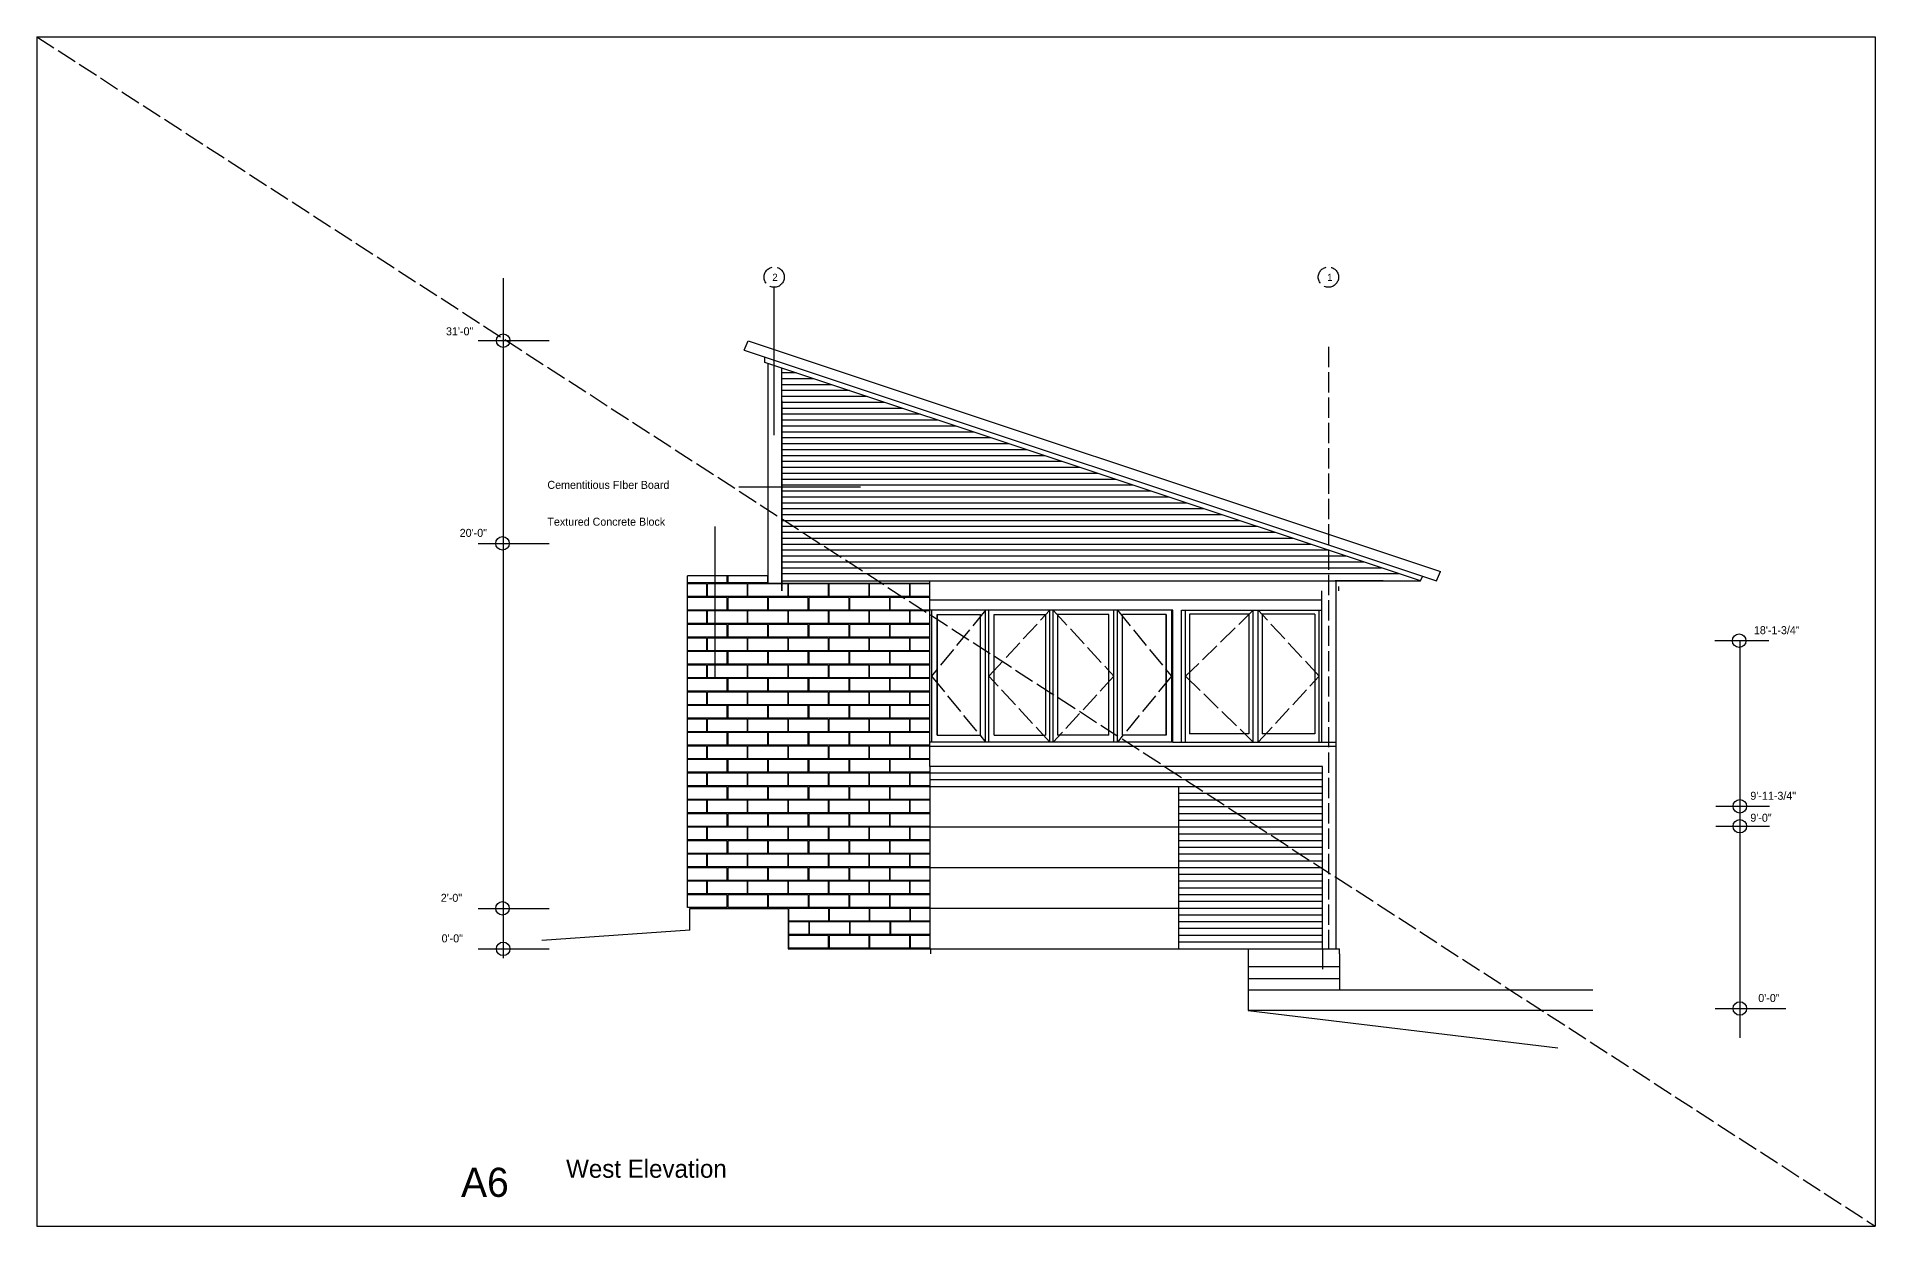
# Model space of a CAD drawing. Header units: inches. Extents: x 967 to 7331, y 452 to 3434.
# Drawn here: x 4564 to 5652, y 1211 to 1915 of the extents above; entities that cross this region are included whole.
import ezdxf

# ---------------------------------------------------------------- set-up
doc = ezdxf.new("R2010")
doc.units = ezdxf.units.IN
doc.header["$MEASUREMENT"] = 0
doc.linetypes.add('ACAD_ISO02W100', pattern=[15, 12, -3])
for name, color, linetype in [('blocks', 251, 'Continuous'), ('const', 7, 'Continuous'), ('e1', 7, 'Continuous'), ('e2', 251, 'Continuous'), ('glassSwing', 172, 'ACAD_ISO02W100'), ('grid', 252, 'ACAD_ISO02W100'), ('millwork', 253, 'Continuous'), ('soffit', 253, 'ACAD_ISO02W100'), ('walls', 7, 'Continuous')]:
    doc.layers.add(name, color=color, linetype=linetype)

msp = doc.modelspace()

# ---------------------------------------------------------------- linework, layer by layer
for p, q in [((4564.2, 1915.3), (4564.2, 1211.3)), ((4564.2, 1915.3), (5652.2, 1915.3)), ((5652.2, 1915.3), (5652.2, 1211.3)), ((4564.2, 1211.3), (5652.2, 1211.3))]:
    msp.add_line(p, q)
at = {"layer": 'blocks'}
for p, q in [((4972.8, 1592), (4949.3, 1592)), ((4960.6, 1591.4), (4949.3, 1591.4)), ((4960.6, 1591.4), (4960.6, 1583.9)), ((4961.1, 1583.9), (4961.1, 1591.4)), ((4984.6, 1591.4), (4961.1, 1591.4)), ((4972.8, 1592), (4972.8, 1596.2)), ((4973.3, 1592), (4973.3, 1596.2)), ((4996.8, 1592), (4973.3, 1592)), ((4984.6, 1591.4), (4984.6, 1583.9)), ((4985.1, 1583.9), (4985.1, 1591.4)), ((5008.6, 1591.4), (4985.1, 1591.4)), ((4996.8, 1592), (4996.8, 1596.2)), ((5008.6, 1591.4), (5008.6, 1583.9)), ((5009.1, 1583.9), (5009.1, 1591.4)), ((5032.6, 1591.4), (5009.1, 1591.4)), ((5032.6, 1591.4), (5032.6, 1583.9)), ((5033.1, 1583.9), (5033.1, 1591.4)), ((5056.6, 1591.4), (5033.1, 1591.4)), ((5056.6, 1591.4), (5056.6, 1583.9)), ((5057.1, 1583.9), (5057.1, 1591.4)), ((5080.6, 1591.4), (5057.1, 1591.4)), ((5080.6, 1591.4), (5080.6, 1583.9)), ((5081.1, 1583.9), (5081.1, 1591.4)), ((5092.8, 1591.4), (5081.1, 1591.4)), ((4960.6, 1583.9), (4949.3, 1583.9)), ((4972.8, 1583.4), (4949.3, 1583.4)), ((4984.6, 1583.9), (4961.1, 1583.9)), ((4972.8, 1575.9), (4972.8, 1583.4)), ((4996.8, 1583.4), (4973.3, 1583.4)), ((4973.3, 1575.9), (4973.3, 1583.4)), ((5008.6, 1583.9), (4985.1, 1583.9)), ((4996.8, 1575.9), (4996.8, 1583.4)), ((4997.3, 1575.9), (4997.3, 1583.4)), ((5020.8, 1583.4), (4997.3, 1583.4)), ((5032.6, 1583.9), (5009.1, 1583.9)), ((5020.8, 1575.9), (5020.8, 1583.4)), ((5044.8, 1583.4), (5021.3, 1583.4)), ((5021.3, 1575.9), (5021.3, 1583.4)), ((5056.6, 1583.9), (5033.1, 1583.9)), ((5044.8, 1583.4), (5044.8, 1575.9)), ((5068.8, 1583.4), (5045.3, 1583.4)), ((5045.3, 1575.9), (5045.3, 1583.4)), ((5080.6, 1583.9), (5057.1, 1583.9)), ((5068.8, 1583.4), (5068.8, 1575.9)), ((5092.8, 1583.4), (5069.3, 1583.4)), ((5069.3, 1575.9), (5069.3, 1583.4)), ((5092.8, 1583.9), (5081.1, 1583.9)), ((4972.8, 1575.9), (4949.3, 1575.9)), ((4960.6, 1575.4), (4949.3, 1575.4)), ((4960.6, 1567.9), (4949.3, 1567.9)), ((4972.8, 1567.4), (4949.3, 1567.4)), ((4960.6, 1575.4), (4960.6, 1567.9)), ((4961.1, 1567.9), (4961.1, 1575.4)), ((4984.6, 1575.4), (4961.1, 1575.4)), ((4984.6, 1567.9), (4961.1, 1567.9)), ((4972.8, 1559.9), (4972.8, 1567.4)), ((4996.8, 1575.9), (4973.3, 1575.9)), ((4996.8, 1567.4), (4973.3, 1567.4)), ((4973.3, 1559.9), (4973.3, 1567.4)), ((4984.6, 1575.4), (4984.6, 1567.9)), ((4985.1, 1567.9), (4985.1, 1575.4)), ((5008.6, 1575.4), (4985.1, 1575.4)), ((5008.6, 1567.9), (4985.1, 1567.9)), ((4996.8, 1559.9), (4996.8, 1567.4)), ((5020.8, 1575.9), (4997.3, 1575.9)), ((4997.3, 1559.9), (4997.3, 1567.4)), ((5020.8, 1567.4), (4997.3, 1567.4)), ((5008.6, 1575.4), (5008.6, 1567.9)), ((5009.1, 1567.9), (5009.1, 1575.4)), ((5032.6, 1575.4), (5009.1, 1575.4)), ((5032.6, 1567.9), (5009.1, 1567.9)), ((5020.8, 1559.9), (5020.8, 1567.4)), ((5044.8, 1575.9), (5021.3, 1575.9)), ((5044.8, 1567.4), (5021.3, 1567.4)), ((5021.3, 1559.9), (5021.3, 1567.4)), ((5032.6, 1575.4), (5032.6, 1567.9)), ((5033.1, 1567.9), (5033.1, 1575.4)), ((5056.6, 1575.4), (5033.1, 1575.4)), ((5056.6, 1567.9), (5033.1, 1567.9)), ((5044.8, 1567.4), (5044.8, 1559.9)), ((5068.8, 1575.9), (5045.3, 1575.9)), ((5068.8, 1567.4), (5045.3, 1567.4)), ((5045.3, 1559.9), (5045.3, 1567.4)), ((5056.6, 1575.4), (5056.6, 1567.9)), ((5057.1, 1567.9), (5057.1, 1575.4)), ((5080.6, 1575.4), (5057.1, 1575.4)), ((5080.6, 1567.9), (5057.1, 1567.9)), ((5068.8, 1567.4), (5068.8, 1559.9)), ((5092.8, 1575.9), (5069.3, 1575.9)), ((5092.8, 1567.4), (5069.3, 1567.4)), ((5069.3, 1559.9), (5069.3, 1567.4)), ((5080.6, 1575.4), (5080.6, 1567.9)), ((5081.1, 1567.9), (5081.1, 1575.4)), ((5092.8, 1575.4), (5081.1, 1575.4)), ((5092.8, 1567.9), (5081.1, 1567.9)), ((4972.8, 1559.9), (4949.3, 1559.9)), ((4960.6, 1559.4), (4949.3, 1559.4)), ((4960.6, 1559.4), (4960.6, 1551.9)), ((4984.6, 1559.4), (4961.1, 1559.4)), ((4961.1, 1551.9), (4961.1, 1559.4)), ((4996.8, 1559.9), (4973.3, 1559.9)), ((4984.6, 1559.4), (4984.6, 1551.9)), ((4985.1, 1551.9), (4985.1, 1559.4)), ((5008.6, 1559.4), (4985.1, 1559.4)), ((5020.8, 1559.9), (4997.3, 1559.9)), ((5008.6, 1559.4), (5008.6, 1551.9)), ((5032.6, 1559.4), (5009.1, 1559.4)), ((5009.1, 1551.9), (5009.1, 1559.4)), ((5044.8, 1559.9), (5021.3, 1559.9)), ((5032.6, 1559.4), (5032.6, 1551.9)), ((5033.1, 1551.9), (5033.1, 1559.4)), ((5056.6, 1559.4), (5033.1, 1559.4)), ((5068.8, 1559.9), (5045.3, 1559.9)), ((5056.6, 1559.4), (5056.6, 1551.9)), ((5080.6, 1559.4), (5057.1, 1559.4)), ((5057.1, 1551.9), (5057.1, 1559.4)), ((5092.8, 1559.9), (5069.3, 1559.9)), ((5080.6, 1559.4), (5080.6, 1551.9)), ((5081.1, 1551.9), (5081.1, 1559.4)), ((5092.8, 1559.4), (5081.1, 1559.4)), ((4960.6, 1551.9), (4949.3, 1551.9)), ((4972.8, 1551.4), (4949.3, 1551.4)), ((4984.6, 1551.9), (4961.1, 1551.9)), ((4972.8, 1543.9), (4972.8, 1551.4)), ((4996.8, 1551.4), (4973.3, 1551.4)), ((4973.3, 1543.9), (4973.3, 1551.4)), ((5008.6, 1551.9), (4985.1, 1551.9)), ((4996.8, 1543.9), (4996.8, 1551.4)), ((5020.8, 1551.4), (4997.3, 1551.4)), ((4997.3, 1543.9), (4997.3, 1551.4)), ((5032.6, 1551.9), (5009.1, 1551.9)), ((5020.8, 1543.9), (5020.8, 1551.4)), ((5044.8, 1551.4), (5021.3, 1551.4)), ((5021.3, 1543.9), (5021.3, 1551.4)), ((5056.6, 1551.9), (5033.1, 1551.9)), ((5044.8, 1551.4), (5044.8, 1543.9)), ((5068.8, 1551.4), (5045.3, 1551.4)), ((5045.3, 1543.9), (5045.3, 1551.4)), ((5080.6, 1551.9), (5057.1, 1551.9)), ((5068.8, 1551.4), (5068.8, 1543.9)), ((5092.8, 1551.4), (5069.3, 1551.4)), ((5069.3, 1543.9), (5069.3, 1551.4)), ((5092.8, 1551.9), (5081.1, 1551.9)), ((4972.8, 1543.9), (4949.3, 1543.9)), ((4960.6, 1543.4), (4949.3, 1543.4)), ((4960.6, 1535.9), (4949.3, 1535.9)), ((4972.8, 1535.4), (4949.3, 1535.4)), ((4960.6, 1543.4), (4960.6, 1535.9)), ((4984.6, 1543.4), (4961.1, 1543.4)), ((4961.1, 1535.9), (4961.1, 1543.4)), ((4984.6, 1535.9), (4961.1, 1535.9)), ((4972.8, 1527.9), (4972.8, 1535.4)), ((4996.8, 1543.9), (4973.3, 1543.9)), ((4996.8, 1535.4), (4973.3, 1535.4)), ((4973.3, 1527.9), (4973.3, 1535.4)), ((4984.6, 1543.4), (4984.6, 1535.9)), ((4985.1, 1535.9), (4985.1, 1543.4)), ((5008.6, 1543.4), (4985.1, 1543.4)), ((5008.6, 1535.9), (4985.1, 1535.9)), ((4996.8, 1527.9), (4996.8, 1535.4)), ((5020.8, 1543.9), (4997.3, 1543.9)), ((4997.3, 1527.9), (4997.3, 1535.4)), ((5020.8, 1535.4), (4997.3, 1535.4)), ((5008.6, 1543.4), (5008.6, 1535.9)), ((5032.6, 1543.4), (5009.1, 1543.4)), ((5009.1, 1535.9), (5009.1, 1543.4)), ((5032.6, 1535.9), (5009.1, 1535.9)), ((5020.8, 1527.9), (5020.8, 1535.4)), ((5044.8, 1543.9), (5021.3, 1543.9)), ((5044.8, 1535.4), (5021.3, 1535.4)), ((5021.3, 1527.9), (5021.3, 1535.4)), ((5032.6, 1543.4), (5032.6, 1535.9)), ((5033.1, 1535.9), (5033.1, 1543.4)), ((5056.6, 1543.4), (5033.1, 1543.4)), ((5056.6, 1535.9), (5033.1, 1535.9)), ((5044.8, 1535.4), (5044.8, 1527.9)), ((5068.8, 1543.9), (5045.3, 1543.9)), ((5068.8, 1535.4), (5045.3, 1535.4)), ((5045.3, 1527.9), (5045.3, 1535.4)), ((5056.6, 1543.4), (5056.6, 1535.9)), ((5080.6, 1543.4), (5057.1, 1543.4)), ((5057.1, 1535.9), (5057.1, 1543.4)), ((5080.6, 1535.9), (5057.1, 1535.9)), ((5068.8, 1535.4), (5068.8, 1527.9)), ((5092.8, 1543.9), (5069.3, 1543.9)), ((5092.8, 1535.4), (5069.3, 1535.4)), ((5069.3, 1527.9), (5069.3, 1535.4)), ((5080.6, 1543.4), (5080.6, 1535.9)), ((5081.1, 1535.9), (5081.1, 1543.4)), ((5092.8, 1543.4), (5081.1, 1543.4)), ((5092.8, 1535.9), (5081.1, 1535.9)), ((4972.8, 1527.9), (4949.3, 1527.9)), ((4960.6, 1527.4), (4949.3, 1527.4)), ((4960.6, 1527.4), (4960.6, 1519.9)), ((4984.6, 1527.4), (4961.1, 1527.4)), ((4961.1, 1519.9), (4961.1, 1527.4)), ((4996.8, 1527.9), (4973.3, 1527.9)), ((4984.6, 1527.4), (4984.6, 1519.9)), ((4985.1, 1519.9), (4985.1, 1527.4)), ((5008.6, 1527.4), (4985.1, 1527.4)), ((5020.8, 1527.9), (4997.3, 1527.9)), ((5008.6, 1527.4), (5008.6, 1519.9)), ((5032.6, 1527.4), (5009.1, 1527.4)), ((5009.1, 1519.9), (5009.1, 1527.4)), ((5044.8, 1527.9), (5021.3, 1527.9)), ((5032.6, 1527.4), (5032.6, 1519.9)), ((5033.1, 1519.9), (5033.1, 1527.4)), ((5056.6, 1527.4), (5033.1, 1527.4)), ((5068.8, 1527.9), (5045.3, 1527.9)), ((5056.6, 1527.4), (5056.6, 1519.9)), ((5080.6, 1527.4), (5057.1, 1527.4)), ((5057.1, 1519.9), (5057.1, 1527.4)), ((5092.8, 1527.9), (5069.3, 1527.9)), ((5080.6, 1527.4), (5080.6, 1519.9)), ((5081.1, 1519.9), (5081.1, 1527.4)), ((5092.8, 1527.4), (5081.1, 1527.4)), ((4960.6, 1519.9), (4949.3, 1519.9)), ((4972.8, 1519.4), (4949.3, 1519.4)), ((4984.6, 1519.9), (4961.1, 1519.9)), ((4972.8, 1511.9), (4972.8, 1519.4)), ((4996.8, 1519.4), (4973.3, 1519.4)), ((4973.3, 1511.9), (4973.3, 1519.4)), ((5008.6, 1519.9), (4985.1, 1519.9)), ((4996.8, 1511.9), (4996.8, 1519.4)), ((4997.3, 1511.9), (4997.3, 1519.4)), ((5020.8, 1519.4), (4997.3, 1519.4)), ((5032.6, 1519.9), (5009.1, 1519.9)), ((5020.8, 1511.9), (5020.8, 1519.4)), ((5044.8, 1519.4), (5021.3, 1519.4)), ((5021.3, 1511.9), (5021.3, 1519.4)), ((5056.6, 1519.9), (5033.1, 1519.9)), ((5044.8, 1519.4), (5044.8, 1511.9)), ((5068.8, 1519.4), (5045.3, 1519.4)), ((5045.3, 1511.9), (5045.3, 1519.4)), ((5080.6, 1519.9), (5057.1, 1519.9)), ((5068.8, 1519.4), (5068.8, 1511.9)), ((5092.8, 1519.4), (5069.3, 1519.4)), ((5069.3, 1511.9), (5069.3, 1519.4)), ((5092.8, 1519.9), (5081.1, 1519.9)), ((4972.8, 1511.9), (4949.3, 1511.9)), ((4960.6, 1511.4), (4949.3, 1511.4)), ((4960.6, 1503.9), (4949.3, 1503.9)), ((4972.8, 1503.4), (4949.3, 1503.4)), ((4960.6, 1511.4), (4960.6, 1503.9)), ((4984.6, 1511.4), (4961.1, 1511.4)), ((4961.1, 1503.9), (4961.1, 1511.4)), ((4984.6, 1503.9), (4961.1, 1503.9)), ((4972.8, 1495.9), (4972.8, 1503.4)), ((4996.8, 1511.9), (4973.3, 1511.9)), ((4973.3, 1495.9), (4973.3, 1503.4)), ((4996.8, 1503.4), (4973.3, 1503.4)), ((4984.6, 1511.4), (4984.6, 1503.9)), ((4985.1, 1503.9), (4985.1, 1511.4)), ((5008.6, 1511.4), (4985.1, 1511.4)), ((5008.6, 1503.9), (4985.1, 1503.9)), ((4996.8, 1495.9), (4996.8, 1503.4)), ((5020.8, 1511.9), (4997.3, 1511.9)), ((4997.3, 1495.9), (4997.3, 1503.4)), ((5020.8, 1503.4), (4997.3, 1503.4)), ((5008.6, 1511.4), (5008.6, 1503.9)), ((5032.6, 1511.4), (5009.1, 1511.4)), ((5009.1, 1503.9), (5009.1, 1511.4)), ((5032.6, 1503.9), (5009.1, 1503.9)), ((5020.8, 1495.9), (5020.8, 1503.4)), ((5044.8, 1511.9), (5021.3, 1511.9)), ((5021.3, 1495.9), (5021.3, 1503.4)), ((5044.8, 1503.4), (5021.3, 1503.4)), ((5032.6, 1511.4), (5032.6, 1503.9)), ((5033.1, 1503.9), (5033.1, 1511.4)), ((5056.6, 1511.4), (5033.1, 1511.4)), ((5056.6, 1503.9), (5033.1, 1503.9)), ((5044.8, 1503.4), (5044.8, 1495.9)), ((5068.8, 1511.9), (5045.3, 1511.9)), ((5045.3, 1495.9), (5045.3, 1503.4)), ((5068.8, 1503.4), (5045.3, 1503.4)), ((5056.6, 1511.4), (5056.6, 1503.9)), ((5080.6, 1511.4), (5057.1, 1511.4)), ((5057.1, 1503.9), (5057.1, 1511.4)), ((5080.6, 1503.9), (5057.1, 1503.9)), ((5068.8, 1503.4), (5068.8, 1495.9)), ((5092.8, 1511.9), (5069.3, 1511.9)), ((5069.3, 1495.9), (5069.3, 1503.4)), ((5092.8, 1503.4), (5069.3, 1503.4)), ((5080.6, 1511.4), (5080.6, 1503.9)), ((5081.1, 1503.9), (5081.1, 1511.4)), ((5092.8, 1511.4), (5081.1, 1511.4)), ((5092.8, 1503.9), (5081.1, 1503.9)), ((4972.8, 1495.9), (4949.3, 1495.9)), ((4960.6, 1495.4), (4949.3, 1495.4)), ((4960.6, 1495.4), (4960.6, 1487.9)), ((4984.6, 1495.4), (4961.1, 1495.4)), ((4961.1, 1487.9), (4961.1, 1495.4)), ((4996.8, 1495.9), (4973.3, 1495.9)), ((4984.6, 1495.4), (4984.6, 1487.9)), ((4985.1, 1487.9), (4985.1, 1495.4)), ((5008.6, 1495.4), (4985.1, 1495.4)), ((5020.8, 1495.9), (4997.3, 1495.9)), ((5008.6, 1495.4), (5008.6, 1487.9)), ((5032.6, 1495.4), (5009.1, 1495.4)), ((5009.1, 1487.9), (5009.1, 1495.4)), ((5044.8, 1495.9), (5021.3, 1495.9)), ((5032.6, 1495.4), (5032.6, 1487.9)), ((5033.1, 1487.9), (5033.1, 1495.4)), ((5056.6, 1495.4), (5033.1, 1495.4)), ((5068.8, 1495.9), (5045.3, 1495.9)), ((5056.6, 1495.4), (5056.6, 1487.9)), ((5080.6, 1495.4), (5057.1, 1495.4)), ((5057.1, 1487.9), (5057.1, 1495.4)), ((5092.8, 1495.9), (5069.3, 1495.9)), ((5080.6, 1495.4), (5080.6, 1487.9)), ((5081.1, 1487.9), (5081.1, 1495.4)), ((5092.8, 1495.4), (5081.1, 1495.4)), ((4960.6, 1487.9), (4949.3, 1487.9)), ((4972.8, 1487.4), (4949.3, 1487.4)), ((4972.8, 1479.9), (4949.3, 1479.9)), ((4984.6, 1487.9), (4961.1, 1487.9)), ((4972.8, 1479.9), (4972.8, 1487.4)), ((4996.8, 1487.4), (4973.3, 1487.4)), ((4973.3, 1479.9), (4973.3, 1487.4)), ((4996.8, 1479.9), (4973.3, 1479.9)), ((5008.6, 1487.9), (4985.1, 1487.9)), ((4996.8, 1479.9), (4996.8, 1487.4)), ((4997.3, 1479.9), (4997.3, 1487.4)), ((5020.8, 1487.4), (4997.3, 1487.4)), ((5020.8, 1479.9), (4997.3, 1479.9)), ((5032.6, 1487.9), (5009.1, 1487.9)), ((5020.8, 1479.9), (5020.8, 1487.4)), ((5044.8, 1487.4), (5021.3, 1487.4)), ((5021.3, 1479.9), (5021.3, 1487.4)), ((5044.8, 1479.9), (5021.3, 1479.9)), ((5056.6, 1487.9), (5033.1, 1487.9)), ((5044.8, 1487.4), (5044.8, 1479.9)), ((5068.8, 1487.4), (5045.3, 1487.4)), ((5045.3, 1479.9), (5045.3, 1487.4)), ((5068.8, 1479.9), (5045.3, 1479.9)), ((5080.6, 1487.9), (5057.1, 1487.9)), ((5068.8, 1487.4), (5068.8, 1479.9)), ((5092.8, 1487.4), (5069.3, 1487.4)), ((5069.3, 1479.9), (5069.3, 1487.4)), ((5092.8, 1479.9), (5069.3, 1479.9)), ((5092.8, 1487.9), (5081.1, 1487.9)), ((4960.6, 1479.4), (4949.3, 1479.4)), ((4960.6, 1471.9), (4949.3, 1471.9)), ((4972.8, 1471.4), (4949.3, 1471.4)), ((4960.6, 1479.4), (4960.6, 1471.9)), ((4984.6, 1479.4), (4961.1, 1479.4)), ((4961.1, 1471.9), (4961.1, 1479.4)), ((4984.6, 1471.9), (4961.1, 1471.9)), ((4972.8, 1463.9), (4972.8, 1471.4)), ((4973.3, 1463.9), (4973.3, 1471.4)), ((4996.8, 1471.4), (4973.3, 1471.4)), ((4984.6, 1479.4), (4984.6, 1471.9)), ((5008.6, 1479.4), (4985.1, 1479.4)), ((4985.1, 1471.9), (4985.1, 1479.4)), ((5008.6, 1471.9), (4985.1, 1471.9)), ((4996.8, 1463.9), (4996.8, 1471.4)), ((4997.3, 1463.9), (4997.3, 1471.4)), ((5020.8, 1471.4), (4997.3, 1471.4)), ((5008.6, 1479.4), (5008.6, 1471.9)), ((5032.6, 1479.4), (5009.1, 1479.4)), ((5009.1, 1471.9), (5009.1, 1479.4)), ((5032.6, 1471.9), (5009.1, 1471.9)), ((5020.8, 1463.9), (5020.8, 1471.4)), ((5044.8, 1471.4), (5021.3, 1471.4)), ((5021.3, 1463.9), (5021.3, 1471.4)), ((5032.6, 1479.4), (5032.6, 1471.9)), ((5056.6, 1479.4), (5033.1, 1479.4)), ((5033.1, 1471.9), (5033.1, 1479.4)), ((5056.6, 1471.9), (5033.1, 1471.9)), ((5044.8, 1471.4), (5044.8, 1463.9)), ((5045.3, 1463.9), (5045.3, 1471.4)), ((5068.8, 1471.4), (5045.3, 1471.4)), ((5056.6, 1479.4), (5056.6, 1471.9)), ((5080.6, 1479.4), (5057.1, 1479.4)), ((5057.1, 1471.9), (5057.1, 1479.4)), ((5080.6, 1471.9), (5057.1, 1471.9)), ((5068.8, 1471.4), (5068.8, 1463.9)), ((5092.8, 1471.4), (5069.3, 1471.4)), ((5069.3, 1463.9), (5069.3, 1471.4)), ((5080.6, 1479.4), (5080.6, 1471.9)), ((5092.8, 1479.4), (5081.1, 1479.4)), ((5081.1, 1471.9), (5081.1, 1479.4)), ((5092.8, 1471.9), (5081.1, 1471.9)), ((4972.8, 1463.9), (4949.3, 1463.9)), ((4960.6, 1463.4), (4949.3, 1463.4)), ((4960.6, 1463.4), (4960.6, 1455.9)), ((4984.6, 1463.4), (4961.1, 1463.4)), ((4961.1, 1455.9), (4961.1, 1463.4)), ((4996.8, 1463.9), (4973.3, 1463.9)), ((4984.6, 1463.4), (4984.6, 1455.9)), ((5008.6, 1463.4), (4985.1, 1463.4)), ((4985.1, 1455.9), (4985.1, 1463.4)), ((5020.8, 1463.9), (4997.3, 1463.9)), ((5008.6, 1463.4), (5008.6, 1455.9)), ((5032.6, 1463.4), (5009.1, 1463.4)), ((5009.1, 1455.9), (5009.1, 1463.4)), ((5044.8, 1463.9), (5021.3, 1463.9)), ((5032.6, 1463.4), (5032.6, 1455.9)), ((5056.6, 1463.4), (5033.1, 1463.4)), ((5033.1, 1455.9), (5033.1, 1463.4)), ((5068.8, 1463.9), (5045.3, 1463.9)), ((5056.6, 1463.4), (5056.6, 1455.9)), ((5080.6, 1463.4), (5057.1, 1463.4)), ((5057.1, 1455.9), (5057.1, 1463.4)), ((5092.8, 1463.9), (5069.3, 1463.9)), ((5080.6, 1463.4), (5080.6, 1455.9)), ((5092.8, 1463.4), (5081.1, 1463.4)), ((5081.1, 1455.9), (5081.1, 1463.4)), ((4960.6, 1455.9), (4949.3, 1455.9)), ((4972.8, 1455.4), (4949.3, 1455.4)), ((4972.8, 1447.9), (4949.3, 1447.9)), ((4960.6, 1447.4), (4949.3, 1447.4)), ((4960.6, 1447.4), (4960.6, 1439.9)), ((4984.6, 1455.9), (4961.1, 1455.9)), ((4984.6, 1447.4), (4961.1, 1447.4)), ((4961.1, 1439.9), (4961.1, 1447.4)), ((4972.8, 1447.9), (4972.8, 1455.4)), ((4996.8, 1455.4), (4973.3, 1455.4)), ((4973.3, 1447.9), (4973.3, 1455.4)), ((4996.8, 1447.9), (4973.3, 1447.9)), ((4984.6, 1447.4), (4984.6, 1439.9)), ((5008.6, 1455.9), (4985.1, 1455.9)), ((4985.1, 1439.9), (4985.1, 1447.4)), ((5008.6, 1447.4), (4985.1, 1447.4)), ((4996.8, 1447.9), (4996.8, 1455.4)), ((4997.3, 1447.9), (4997.3, 1455.4)), ((5020.8, 1455.4), (4997.3, 1455.4)), ((5020.8, 1447.9), (4997.3, 1447.9)), ((5008.6, 1447.4), (5008.6, 1439.9)), ((5032.6, 1455.9), (5009.1, 1455.9)), ((5032.6, 1447.4), (5009.1, 1447.4)), ((5009.1, 1439.9), (5009.1, 1447.4)), ((5020.8, 1447.9), (5020.8, 1455.4)), ((5044.8, 1455.4), (5021.3, 1455.4)), ((5021.3, 1447.9), (5021.3, 1455.4)), ((5044.8, 1447.9), (5021.3, 1447.9)), ((5032.6, 1447.4), (5032.6, 1439.9)), ((5056.6, 1455.9), (5033.1, 1455.9)), ((5033.1, 1439.9), (5033.1, 1447.4)), ((5056.6, 1447.4), (5033.1, 1447.4)), ((5044.8, 1455.4), (5044.8, 1447.9)), ((5068.8, 1455.4), (5045.3, 1455.4)), ((5045.3, 1447.9), (5045.3, 1455.4)), ((5068.8, 1447.9), (5045.3, 1447.9)), ((5056.6, 1447.4), (5056.6, 1439.9)), ((5080.6, 1455.9), (5057.1, 1455.9)), ((5080.6, 1447.4), (5057.1, 1447.4)), ((5057.1, 1439.9), (5057.1, 1447.4)), ((5068.8, 1455.4), (5068.8, 1447.9)), ((5092.8, 1455.4), (5069.3, 1455.4)), ((5069.3, 1447.9), (5069.3, 1455.4)), ((5092.8, 1447.9), (5069.3, 1447.9)), ((5080.6, 1447.4), (5080.6, 1439.9)), ((5092.8, 1455.9), (5081.1, 1455.9)), ((5081.1, 1439.9), (5081.1, 1447.4)), ((5092.8, 1447.4), (5081.1, 1447.4)), ((4960.6, 1439.9), (4949.3, 1439.9)), ((4972.8, 1439.4), (4949.3, 1439.4)), ((4984.6, 1439.9), (4961.1, 1439.9)), ((4972.8, 1431.9), (4972.8, 1439.4)), ((4996.8, 1439.4), (4973.3, 1439.4)), ((4973.3, 1431.9), (4973.3, 1439.4)), ((5008.6, 1439.9), (4985.1, 1439.9)), ((4996.8, 1431.9), (4996.8, 1439.4)), ((4997.3, 1431.9), (4997.3, 1439.4)), ((5020.8, 1439.4), (4997.3, 1439.4)), ((5032.6, 1439.9), (5009.1, 1439.9)), ((5020.8, 1431.9), (5020.8, 1439.4)), ((5044.8, 1439.4), (5021.3, 1439.4)), ((5021.3, 1431.9), (5021.3, 1439.4)), ((5056.6, 1439.9), (5033.1, 1439.9)), ((5044.8, 1439.4), (5044.8, 1431.9)), ((5068.8, 1439.4), (5045.3, 1439.4)), ((5045.3, 1431.9), (5045.3, 1439.4)), ((5080.6, 1439.9), (5057.1, 1439.9)), ((5068.8, 1439.4), (5068.8, 1431.9)), ((5092.8, 1439.4), (5069.3, 1439.4)), ((5069.3, 1431.9), (5069.3, 1439.4)), ((5092.8, 1439.9), (5081.1, 1439.9)), ((4972.8, 1431.9), (4949.3, 1431.9)), ((4960.6, 1431.4), (4949.3, 1431.4)), ((4960.6, 1431.4), (4960.6, 1423.9)), ((4961.1, 1423.9), (4961.1, 1431.4)), ((4984.6, 1431.4), (4961.1, 1431.4)), ((4996.8, 1431.9), (4973.3, 1431.9)), ((4984.6, 1431.4), (4984.6, 1423.9)), ((4985.1, 1423.9), (4985.1, 1431.4)), ((5008.6, 1431.4), (4985.1, 1431.4)), ((5020.8, 1431.9), (4997.3, 1431.9)), ((5008.6, 1431.4), (5008.6, 1423.9)), ((5032.6, 1431.4), (5009.1, 1431.4)), ((5009.1, 1423.9), (5009.1, 1431.4)), ((5044.8, 1431.9), (5021.3, 1431.9)), ((5032.6, 1431.4), (5032.6, 1423.9)), ((5033.1, 1423.9), (5033.1, 1431.4)), ((5056.6, 1431.4), (5033.1, 1431.4)), ((5068.8, 1431.9), (5045.3, 1431.9)), ((5056.6, 1431.4), (5056.6, 1423.9)), ((5057.1, 1423.9), (5057.1, 1431.4)), ((5080.6, 1431.4), (5057.1, 1431.4)), ((5092.8, 1431.9), (5069.3, 1431.9)), ((5080.6, 1431.4), (5080.6, 1423.9)), ((5081.1, 1423.9), (5081.1, 1431.4)), ((5092.8, 1431.4), (5081.1, 1431.4)), ((4960.6, 1423.9), (4949.3, 1423.9)), ((4972.8, 1423.4), (4949.3, 1423.4)), ((4972.8, 1415.9), (4949.3, 1415.9)), ((4960.6, 1415.4), (4949.3, 1415.4)), ((4960.6, 1415.4), (4960.6, 1407.9)), ((4984.6, 1423.9), (4961.1, 1423.9)), ((4984.6, 1415.4), (4961.1, 1415.4)), ((4961.1, 1407.9), (4961.1, 1415.4)), ((4972.8, 1415.9), (4972.8, 1423.4)), ((4996.8, 1423.4), (4973.3, 1423.4)), ((4973.3, 1415.9), (4973.3, 1423.4)), ((4996.8, 1415.9), (4973.3, 1415.9)), ((4984.6, 1415.4), (4984.6, 1407.9)), ((5008.6, 1423.9), (4985.1, 1423.9)), ((4985.1, 1407.9), (4985.1, 1415.4)), ((5008.6, 1415.4), (4985.1, 1415.4)), ((4996.8, 1415.9), (4996.8, 1423.4)), ((4997.3, 1415.9), (4997.3, 1423.4)), ((5020.8, 1423.4), (4997.3, 1423.4)), ((5020.8, 1415.9), (4997.3, 1415.9)), ((5008.6, 1415.4), (5008.6, 1407.9)), ((5032.6, 1423.9), (5009.1, 1423.9)), ((5032.6, 1415.4), (5009.1, 1415.4)), ((5009.1, 1407.9), (5009.1, 1415.4)), ((5020.8, 1415.9), (5020.8, 1423.4)), ((5044.8, 1423.4), (5021.3, 1423.4)), ((5021.3, 1415.9), (5021.3, 1423.4)), ((5044.8, 1415.9), (5021.3, 1415.9)), ((5032.6, 1415.4), (5032.6, 1407.9)), ((5056.6, 1423.9), (5033.1, 1423.9)), ((5033.1, 1407.9), (5033.1, 1415.4)), ((5056.6, 1415.4), (5033.1, 1415.4)), ((5044.8, 1423.4), (5044.8, 1415.9)), ((5068.8, 1423.4), (5045.3, 1423.4)), ((5045.3, 1415.9), (5045.3, 1423.4)), ((5068.8, 1415.9), (5045.3, 1415.9)), ((5056.6, 1415.4), (5056.6, 1407.9)), ((5080.6, 1423.9), (5057.1, 1423.9)), ((5080.6, 1415.4), (5057.1, 1415.4)), ((5057.1, 1407.9), (5057.1, 1415.4)), ((5068.8, 1423.4), (5068.8, 1415.9)), ((5092.8, 1423.4), (5069.3, 1423.4)), ((5069.3, 1415.9), (5069.3, 1423.4)), ((5092.8, 1415.9), (5069.3, 1415.9)), ((5080.6, 1415.4), (5080.6, 1407.9)), ((5092.8, 1423.9), (5081.1, 1423.9)), ((5092.8, 1415.4), (5081.1, 1415.4)), ((5081.1, 1407.9), (5081.1, 1415.4)), ((4960.6, 1407.9), (4949.3, 1407.9)), ((4972.8, 1407.4), (4949.3, 1407.4)), ((4984.6, 1407.9), (4961.1, 1407.9)), ((4972.8, 1399.9), (4972.8, 1407.4)), ((4996.8, 1407.4), (4973.3, 1407.4)), ((4973.3, 1399.9), (4973.3, 1407.4)), ((5008.6, 1407.9), (4985.1, 1407.9)), ((4996.8, 1399.9), (4996.8, 1407.4)), ((5020.8, 1407.4), (4997.3, 1407.4)), ((4997.3, 1399.9), (4997.3, 1407.4)), ((5032.6, 1407.9), (5009.1, 1407.9)), ((5020.8, 1407.4), (5020.8, 1399.9)), ((5044.8, 1407.4), (5021.3, 1407.4)), ((5021.3, 1399.9), (5021.3, 1407.4)), ((5056.6, 1407.9), (5033.1, 1407.9)), ((5044.8, 1407.4), (5044.8, 1399.9)), ((5068.8, 1407.4), (5045.3, 1407.4)), ((5045.3, 1399.9), (5045.3, 1407.4)), ((5080.6, 1407.9), (5057.1, 1407.9)), ((5068.8, 1407.4), (5068.8, 1399.9)), ((5092.8, 1407.4), (5069.3, 1407.4)), ((5069.3, 1399.9), (5069.3, 1407.4)), ((5092.8, 1407.9), (5081.1, 1407.9)), ((4972.8, 1399.9), (4949.3, 1399.9)), ((4996.8, 1399.9), (4973.3, 1399.9)), ((5020.8, 1399.9), (4997.3, 1399.9)), ((5032.8, 1399.4), (5009.3, 1399.4)), ((5009.3, 1391.9), (5009.3, 1399.4)), ((5044.8, 1399.9), (5021.3, 1399.9)), ((5032.8, 1399.4), (5032.8, 1391.9)), ((5033.3, 1391.9), (5033.3, 1399.4)), ((5056.8, 1399.4), (5033.3, 1399.4)), ((5068.8, 1399.9), (5045.3, 1399.9)), ((5056.8, 1399.4), (5056.8, 1391.9)), ((5080.8, 1399.4), (5057.3, 1399.4)), ((5057.3, 1391.9), (5057.3, 1399.4)), ((5092.8, 1399.9), (5069.3, 1399.9)), ((5080.8, 1399.4), (5080.8, 1391.9)), ((5092.8, 1399.4), (5081.3, 1399.4)), ((5081.3, 1391.9), (5081.3, 1399.4)), ((5032.8, 1391.9), (5009.3, 1391.9)), ((5009.3, 1383.9), (5009.3, 1391.4)), ((5021.1, 1391.4), (5009.3, 1391.4)), ((5021.1, 1383.9), (5009.3, 1383.9)), ((5032.8, 1383.4), (5009.3, 1383.4)), ((5009.3, 1375.9), (5009.3, 1383.4)), ((5021.1, 1391.4), (5021.1, 1383.9)), ((5045.1, 1391.4), (5021.6, 1391.4)), ((5021.6, 1383.9), (5021.6, 1391.4)), ((5045.1, 1383.9), (5021.6, 1383.9)), ((5032.8, 1375.9), (5032.8, 1383.4)), ((5056.8, 1391.9), (5033.3, 1391.9)), ((5033.3, 1375.9), (5033.3, 1383.4)), ((5056.8, 1383.4), (5033.3, 1383.4)), ((5045.1, 1391.4), (5045.1, 1383.9)), ((5045.6, 1383.9), (5045.6, 1391.4)), ((5069.1, 1391.4), (5045.6, 1391.4)), ((5069.1, 1383.9), (5045.6, 1383.9)), ((5056.8, 1375.9), (5056.8, 1383.4)), ((5080.8, 1391.9), (5057.3, 1391.9)), ((5080.8, 1383.4), (5057.3, 1383.4)), ((5057.3, 1375.9), (5057.3, 1383.4)), ((5069.1, 1391.4), (5069.1, 1383.9)), ((5092.8, 1391.4), (5069.6, 1391.4)), ((5069.6, 1383.9), (5069.6, 1391.4)), ((5092.8, 1383.9), (5069.6, 1383.9)), ((5080.8, 1375.9), (5080.8, 1383.4)), ((5092.8, 1391.9), (5081.3, 1391.9)), ((5092.8, 1383.4), (5081.3, 1383.4)), ((5081.3, 1375.9), (5081.3, 1383.4)), ((5032.8, 1375.9), (5009.3, 1375.9)), ((5056.8, 1375.9), (5033.3, 1375.9)), ((5080.8, 1375.9), (5057.3, 1375.9)), ((5092.8, 1375.9), (5081.3, 1375.9))]:
    msp.add_line(p, q, dxfattribs=at)
at = {"layer": 'e1'}
for p, q in [((5005.1, 1699.8), (5005.1, 1587.3)), ((4997.1, 1591.8), (5092.8, 1591.8)), ((5092.8, 1483.3), (5092.8, 1593.2)), ((5092.8, 1593.2), (5334.6, 1593.2)), ((5361.1, 1593.2), (5332.6, 1593.2)), ((4950.6, 1399.4), (5008.8, 1399.4)), ((5008.8, 1399.4), (5008.8, 1375.4)), ((5281.1, 1375.4), (5281.1, 1350.9)), ((5485.1, 1350.9), (5281.1, 1350.9)), ((5485.1, 1338.9), (5281.1, 1338.9))]:
    msp.add_line(p, q, dxfattribs=at)
at = {"layer": 'e2'}
for p, q in [((4840.2, 1772.3), (4840.2, 1369.9)), ((5000.6, 1679.5), (5000.6, 1767)), ((4825.5, 1735.4), (4867.4, 1735.4)), ((5005.1, 1587.3), (5005.1, 1719.2)), ((5013.6, 1716.3), (5005.1, 1716.3)), ((5024.1, 1712.8), (5005.1, 1712.8)), ((5034.6, 1709.3), (5005.1, 1709.3)), ((5045.1, 1705.8), (5005.1, 1705.8)), ((5055.6, 1702.3), (5005.1, 1702.3)), ((5066.1, 1698.8), (5005.1, 1698.8)), ((5076.6, 1695.3), (5005.1, 1695.3)), ((5087.1, 1691.8), (5005.1, 1691.8)), ((5097.6, 1688.3), (5005.1, 1688.3)), ((5108.1, 1684.8), (5005.1, 1684.8)), ((5118.6, 1681.3), (5005.1, 1681.3)), ((5129.1, 1677.8), (5005.1, 1677.8)), ((5139.6, 1674.3), (5005.1, 1674.3)), ((5150.1, 1670.8), (5005.1, 1670.8)), ((5160.6, 1667.3), (5005.1, 1667.3)), ((5171.1, 1663.8), (5005.1, 1663.8)), ((5181.6, 1660.3), (5005.1, 1660.3)), ((5192.1, 1656.8), (5005.1, 1656.8)), ((5202.6, 1653.3), (5005.1, 1653.3)), ((5213.1, 1649.8), (5005.1, 1649.8)), ((5223.6, 1646.3), (5005.1, 1646.3)), ((5234.1, 1642.8), (5005.1, 1642.8)), ((5244.6, 1639.3), (5005.1, 1639.3)), ((5255.1, 1635.8), (5005.1, 1635.8)), ((5265.6, 1632.3), (5005.1, 1632.3)), ((5276.1, 1628.8), (5005.1, 1628.8)), ((5286.6, 1625.3), (5005.1, 1625.3)), ((5297.1, 1621.8), (5005.1, 1621.8)), ((4825.5, 1615.4), (4867.4, 1615.4)), ((5307.6, 1618.3), (5005.1, 1618.3)), ((5318.1, 1614.8), (5005.1, 1614.8)), ((5328.6, 1611.3), (5005.1, 1611.3)), ((5339.1, 1607.8), (5005.1, 1607.8)), ((5349.6, 1604.3), (5005.1, 1604.3)), ((5360.1, 1600.8), (5005.1, 1600.8)), ((5370.6, 1597.3), (5005.1, 1597.3)), ((5334.6, 1589.9), (5334.6, 1587.3)), ((5324.6, 1581.8), (5092.8, 1581.8)), ((5324.6, 1587.3), (5324.6, 1497.8)), ((5236.6, 1575.8), (5092.8, 1575.8)), ((5093.7, 1575.8), (5093.7, 1497.8)), ((5097, 1501.8), (5097, 1573.3)), ((5097, 1573.3), (5097, 1501.8)), ((5097, 1573.3), (5122.7, 1573.3)), ((5122.7, 1501.8), (5122.7, 1573.3)), ((5125.7, 1497.8), (5125.7, 1575.8)), ((5127.7, 1497.8), (5127.7, 1575.8)), ((5130.7, 1501.8), (5130.7, 1573.3)), ((5130.7, 1573.3), (5161.2, 1573.3)), ((5161.2, 1573.3), (5161.2, 1501.8)), ((5163.7, 1497.8), (5163.7, 1575.8)), ((5165.7, 1497.8), (5165.7, 1575.8)), ((5168.2, 1573.3), (5168.2, 1501.8)), ((5198.7, 1573.3), (5168.2, 1573.3)), ((5198.7, 1501.8), (5198.7, 1573.3)), ((5201.7, 1497.8), (5201.7, 1575.8)), ((5203.7, 1497.8), (5203.7, 1575.8)), ((5206.7, 1501.8), (5206.7, 1573.3)), ((5232.5, 1573.3), (5206.7, 1573.3)), ((5232.5, 1573.3), (5232.5, 1501.8)), ((5232.5, 1501.8), (5232.5, 1573.3)), ((5235.7, 1575.8), (5235.7, 1497.8)), ((5236.6, 1497.8), (5236.6, 1575.8)), ((5241.6, 1497.8), (5241.6, 1575.8)), ((5241.6, 1575.8), (5324.6, 1575.8)), ((5244.1, 1497.8), (5244.1, 1575.8)), ((5244.1, 1575.8), (5323.1, 1575.8)), ((5246.4, 1573.5), (5246.4, 1502.7)), ((5281.6, 1573.5), (5246.4, 1573.5)), ((5281.6, 1573.5), (5281.6, 1502.7)), ((5284.1, 1497.8), (5284.1, 1575.8)), ((5287.1, 1497.8), (5287.1, 1575.8)), ((5289.3, 1573.5), (5289.3, 1502.7)), ((5320.6, 1573.5), (5289.3, 1573.5)), ((5320.6, 1573.5), (5320.6, 1502.7)), ((5323.1, 1497.8), (5323.1, 1575.8)), ((5557.3, 1557.9), (5589.2, 1557.9)), ((5572.1, 1557.9), (5572.1, 1322.7)), ((5097, 1501.8), (5122.7, 1501.8)), ((5130.7, 1501.8), (5161.2, 1501.8)), ((5198.7, 1501.8), (5168.2, 1501.8)), ((5232.5, 1501.8), (5206.7, 1501.8)), ((5281.6, 1502.7), (5246.4, 1502.7)), ((5320.6, 1502.7), (5289.3, 1502.7)), ((5236.6, 1497.8), (5092.8, 1497.8)), ((5333.1, 1495.1), (5092.8, 1495.1)), ((5236.6, 1497.8), (5333.1, 1497.8)), ((5244.1, 1497.8), (5324.6, 1497.8)), ((5325.1, 1479.4), (5092.8, 1479.4)), ((5325.1, 1475.4), (5092.8, 1475.4)), ((5240, 1471.4), (5092.8, 1471.4)), ((5325.1, 1471.4), (5092.8, 1471.4)), ((5240, 1375.4), (5240, 1471.4)), ((5325.1, 1467.4), (5240, 1467.4)), ((5325.1, 1463.4), (5240, 1463.4)), ((5325.1, 1459.4), (5240, 1459.4)), ((5557.8, 1459.8), (5589.6, 1459.8)), ((5240, 1447.4), (5092.8, 1447.4)), ((5325.1, 1455.4), (5240, 1455.4)), ((5325.1, 1451.4), (5240, 1451.4)), ((5325.1, 1447.4), (5240, 1447.4)), ((5557.8, 1448.1), (5589.6, 1448.1)), ((5325.1, 1443.4), (5240, 1443.4)), ((5325.1, 1439.4), (5240, 1439.4)), ((5325.1, 1435.4), (5240, 1435.4)), ((5325.1, 1431.4), (5240, 1431.4)), ((5325.1, 1427.4), (5240, 1427.4)), ((5240, 1423.4), (5092.8, 1423.4)), ((5325.1, 1423.4), (5240, 1423.4)), ((5325.1, 1419.4), (5240, 1419.4)), ((5325.1, 1415.4), (5240, 1415.4)), ((5325.1, 1411.4), (5240, 1411.4)), ((5325.1, 1407.4), (5240, 1407.4)), ((4825.5, 1399.4), (4867.4, 1399.4)), ((5240, 1399.4), (5092.8, 1399.4)), ((5325.1, 1403.4), (5240, 1403.4)), ((5325.1, 1399.4), (5240, 1399.4)), ((5325.1, 1395.4), (5240, 1395.4)), ((5325.1, 1391.4), (5240, 1391.4)), ((5325.1, 1387.4), (5240, 1387.4)), ((5325.1, 1383.4), (5240, 1383.4)), ((4825.5, 1375.4), (4867.4, 1375.4)), ((5093.1, 1375.4), (5093.1, 1372.4)), ((5325.1, 1379.4), (5240, 1379.4)), ((5281.1, 1364.9), (5335.1, 1364.9)), ((5281.1, 1357.9), (5335.1, 1357.9)), ((5281.1, 1350.9), (5281.1, 1338.9)), ((5281.1, 1338.9), (5464.4, 1316.9)), ((5557.4, 1340.1), (5599.3, 1340.1))]:
    msp.add_line(p, q, dxfattribs=at)
for centre in [(4840.2, 1735.4), (4839.8, 1615.4), (5571.7, 1557.8), (5572.1, 1459.8), (5572.1, 1448), (4839.8, 1399.4), (4840.2, 1375.4), (5572.1, 1340.1)]:
    msp.add_circle(centre, 4, dxfattribs=at)
at = {"layer": 'glassSwing'}
for p, q in [((5125.7, 1575.8), (5093.7, 1536.8)), ((5127.7, 1536.8), (5163.7, 1575.8)), ((5165.7, 1575.8), (5201.7, 1536.8)), ((5203.7, 1575.8), (5235.7, 1536.8)), ((5284.1, 1575.8), (5244.1, 1536.8)), ((5323.1, 1536.8), (5287.1, 1575.8)), ((5093.7, 1536.8), (5125.7, 1497.8)), ((5163.7, 1497.8), (5127.7, 1536.8)), ((5201.7, 1536.8), (5165.7, 1497.8)), ((5235.7, 1536.8), (5203.7, 1497.8)), ((5244.1, 1536.8), (5284.1, 1497.8)), ((5287.1, 1497.8), (5323.1, 1536.8))]:
    msp.add_line(p, q, dxfattribs=at)
at = {"layer": 'grid'}
for p, q in [((5328.6, 1731.7), (5328.6, 1375.4)), ((5325.1, 1375.4), (5325.1, 1363.4))]:
    msp.add_line(p, q, dxfattribs=at)
for centre in [(5000.6, 1773), (5328.6, 1773)]:
    msp.add_circle(centre, 6, dxfattribs=at)
at = {"layer": 'millwork'}
for p, q in [((5005.1, 1593.2), (5092.8, 1593.2)), ((5332.6, 1593.2), (5383.1, 1593.2))]:
    msp.add_line(p, q, dxfattribs=at)
at = {"layer": 'soffit'}
msp.add_line((4564.2, 1915.3), (5652.2, 1211.3), dxfattribs=at)
at = {"layer": 'walls'}
for p, q in [((4982.9, 1729.7), (4985.2, 1735.3)), ((4985.2, 1735.3), (5394.9, 1598.7)), ((4982.9, 1729.7), (5392.6, 1593.2)), ((4995.1, 1722.5), (4995.1, 1725.7)), ((5383.1, 1593.2), (4995.1, 1722.5)), ((4997.1, 1591.8), (4997.1, 1721.8)), ((4979.6, 1648.8), (5051.6, 1648.8)), ((4965.4, 1625.3), (4965.4, 1551.3)), ((4965.4, 1609.3), (4965.4, 1535.3)), ((4949.3, 1399.9), (4949.3, 1596.2)), ((4997.1, 1596.2), (4949.3, 1596.2)), ((5333.1, 1375.4), (5333.1, 1593.2)), ((5383.1, 1593.2), (5384.3, 1595.9)), ((5392.6, 1593.2), (5394.9, 1598.7)), ((5325.1, 1483.3), (5092.8, 1483.3)), ((5092.8, 1483.3), (5092.8, 1375.4)), ((5325.1, 1375.3), (5325.1, 1483.3)), ((4950.6, 1386.5), (4950.6, 1399.4)), ((4950.6, 1386.5), (4863.1, 1380.3)), ((5008.8, 1375.4), (5335.1, 1375.4)), ((5335.1, 1372.4), (5335.1, 1375.4)), ((5335.1, 1372.4), (5335.1, 1350.9))]:
    msp.add_line(p, q, dxfattribs=at)

# ---------------------------------------------------------------- texts
at = {"layer": 'const', "attachment_point": 1}
for s, insert, char_height, width in [('2', (4999.5, 1775), 4.26, 1625.197), ('1', (5327.9, 1775), 4.26, 1625.197), ('31\'-0"', (4806.4, 1743.3), 4.74, 1805.775), ('Cementitious FIber Board', (4866.4, 1652.4), 4.736, 1805.775), ('20\'-0"', (4814.5, 1624), 4.74, 1805.775), ('Textured Concrete Block', (4866.4, 1630.6), 4.736, 1805.775), ('18\'-1-3/4"', (5580.4, 1566.4), 4.74, 1805.775), ('9\'-11-3/4"', (5578.3, 1468.4), 4.74, 1805.775), ('9\'-0"', (5578.3, 1455.4), 4.74, 1805.775), ('2\'-0"', (4803.3, 1408), 4.74, 1805.775), ('0\'-0"', (4803.8, 1384), 4.74, 1805.775), ('0\'-0"', (5583, 1348.7), 4.74, 1805.775), ('A6', (4815.3, 1245.9), 17.26, 6582.049), ('West Elevation', (4877.5, 1250.6), 10.656, 4062.993)]:
    msp.add_mtext(s, dxfattribs=dict(at, insert=insert, char_height=char_height, width=width))

doc.saveas('drawing.dxf')
